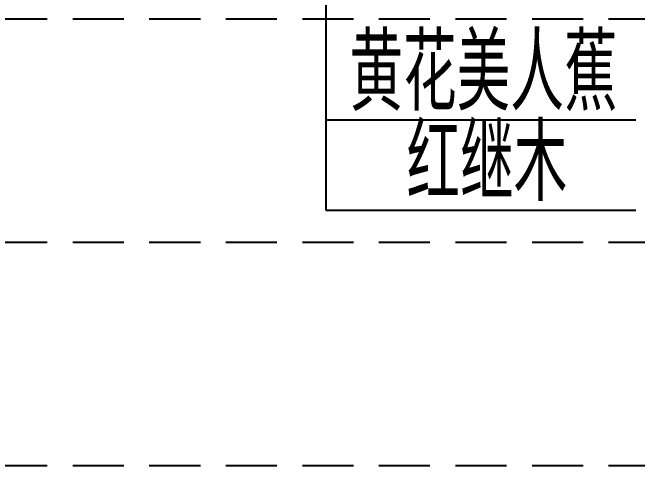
# Model space of a CAD drawing. Extents: x 941299 to 942979, y 2579300 to 2579597.
# Drawn here: x 942271.06 to 942295.55, y 2579383.13 to 2579400.88 of the extents above; entities that cross this region are included whole.
import ezdxf

# ---------------------------------------------------------------- set-up
doc = ezdxf.new("R2010")
doc.units = 0
doc.linetypes.add('HIDDEN', pattern=[0.375, 0.25, -0.125])
doc.layers.add('尺寸标注', color=2, linetype='CONTINUOUS')
doc.layers.add('文字', color=7, linetype='CONTINUOUS')
doc.styles.get("Standard").update_dxf_attribs({"font": 'simplex1.shx', "width": 0.7, "bigfont": 'hztxt.shx'})

msp = doc.modelspace()

# ---------------------------------------------------------------- linework, layer by layer
at = {"layer": '尺寸标注'}
for p, q in [((942283.33807, 2579406.71077), (942283.33807, 2579393.13873)), ((942283.33807, 2579396.67719), (942295.4888, 2579396.67719)), ((942283.33807, 2579393.13873), (942295.4888, 2579393.13873))]:
    msp.add_line(p, q, dxfattribs=at)
at = {"layer": '尺寸标注', "color": 253, "linetype": 'HIDDEN', "ltscale": 8}
for p, q in [((942210.4167, 2579400.63137), (942510.4167, 2579400.63137)), ((942210.4167, 2579391.88137), (942510.4167, 2579391.88137)), ((942210.4167, 2579383.13137), (942510.4167, 2579383.13137))]:
    msp.add_line(p, q, dxfattribs=at)

# ---------------------------------------------------------------- texts
at = {"layer": '文字', "width": 0.7}
for s, p in [('黄花美人蕉', (942284.26284, 2579397.02995)), ('红继木', (942286.49742, 2579393.49149))]:
    msp.add_text(s, height=3, dxfattribs=at).set_placement(p)

doc.saveas('drawing.dxf')
